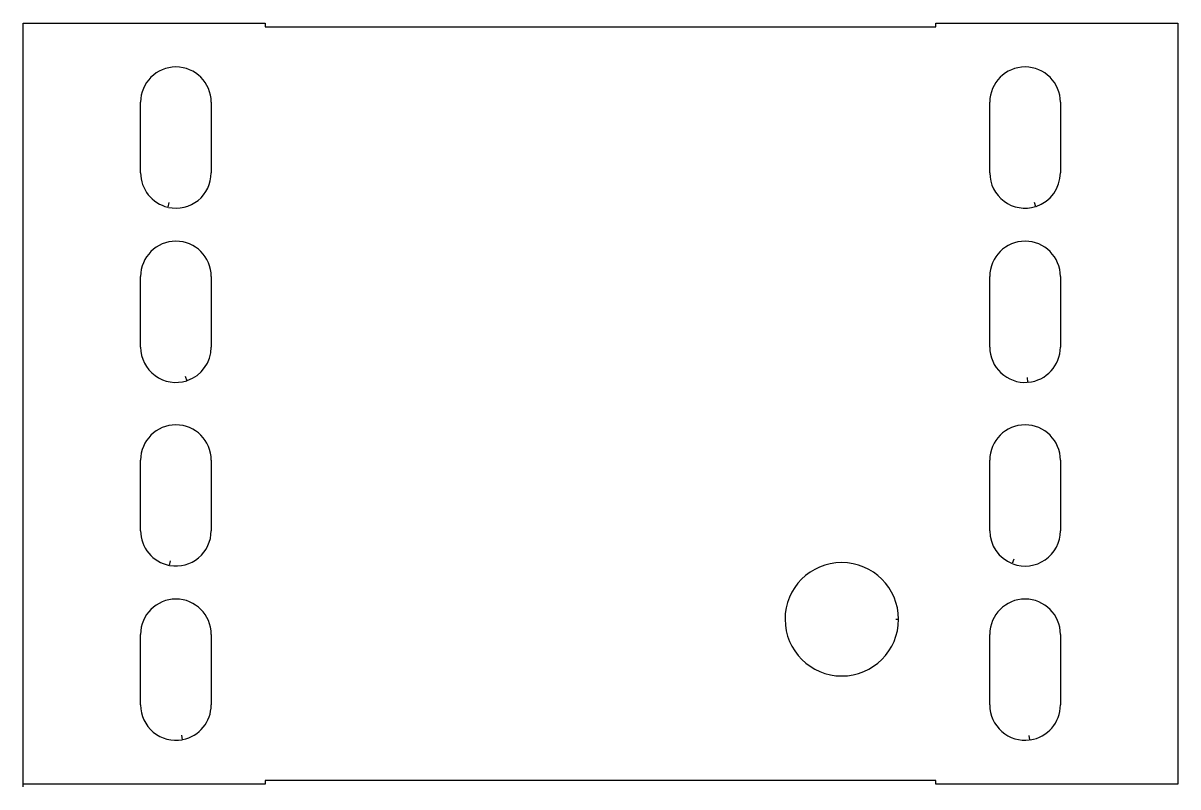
# Model space of a CAD drawing. Extents: x 5 to 1230, y 952 to 1763.
import ezdxf

# ---------------------------------------------------------------- set-up
doc = ezdxf.new("R2010")
doc.units = 0

msp = doc.modelspace()

# ---------------------------------------------------------------- linework, layer by layer
for p, q in [((4.95, 955), (4.95, 1763.05)), ((4.95, 1763.05), (261.64, 1763.05)), ((261.64, 1763.05), (261.64, 1759.05)), ((261.64, 1759.05), (973.54, 1759.05)), ((973.54, 1759.05), (973.54, 1763.05)), ((973.54, 1763.05), (1230.23, 1763.05)), ((1230.23, 1763.05), (1230.23, 954.95)), ((129.64, 1604), (129.64, 1679)), ((204.54, 1679), (204.54, 1604)), ((1030.64, 1604), (1030.64, 1679)), ((1105.54, 1679), (1105.54, 1604)), ((159.57, 1572.38), (158.44, 1567.56)), ((1077.67, 1572.94), (1079.13, 1568.21)), ((129.64, 1419), (129.64, 1494)), ((204.54, 1494), (204.54, 1419)), ((1030.64, 1419), (1030.64, 1494)), ((1105.54, 1494), (1105.54, 1419)), ((176.99, 1388.05), (178.51, 1383.33)), ((1070.24, 1386.57), (1070.57, 1381.63)), ((129.64, 1224), (129.64, 1299)), ((204.54, 1299), (204.54, 1224)), ((1030.64, 1224), (1030.64, 1299)), ((1105.54, 1299), (1105.54, 1224)), ((160.9, 1192.09), (159.97, 1187.23)), ((1056.24, 1193.74), (1054.45, 1189.12)), ((930.84, 1130.05), (933.79, 1130.05)), ((129.64, 1039), (129.64, 1114)), ((204.54, 1114), (204.54, 1039)), ((1030.64, 1039), (1030.64, 1114)), ((1105.54, 1114), (1105.54, 1039)), ((172.93, 1007.03), (173.83, 1002.16)), ((1072.22, 1006.76), (1072.86, 1001.85)), ((973.54, 958.95), (261.64, 958.95)), ((261.64, 958.95), (261.64, 954.95)), ((973.54, 954.95), (973.54, 958.95)), ((4.95, 952), (4.95, 955)), ((261.64, 954.95), (5, 954.95)), ((1230.23, 954.95), (973.54, 954.95))]:
    msp.add_line(p, q)
for centre, radius, start, end in [((167.09, 1679), 37.45, 0, 180), ((1068.09, 1679), 37.45, 0, 180), ((167.09, 1604), 37.45, 180, 256.64648), ((167.09, 1604), 37.45, 257.71182, 0), ((1068.09, 1604), 37.45, 180, 287.14322), ((1068.09, 1604), 37.45, 288.22206, 0), ((167.09, 1494), 37.45, 0, 180), ((1068.09, 1494), 37.45, 0, 180), ((167.09, 1419), 37.45, 180, 287.75283), ((167.09, 1419), 37.45, 288.81714, 0), ((1068.09, 1419), 37.45, 180, 273.79678), ((1068.09, 1419), 37.45, 274.87165, 0), ((167.09, 1299), 37.45, 0, 180), ((1068.09, 1299), 37.45, 0, 180), ((167.09, 1224), 37.45, 180, 259.04109), ((167.09, 1224), 37.45, 260.11256, 0), ((1068.09, 1224), 37.45, 180, 248.64177), ((1068.09, 1224), 37.45, 249.70715, 0), ((873.59, 1130), 60.2, 0.04759, 0), ((167.09, 1114), 37.45, 0, 180), ((1068.09, 1114), 37.45, 0, 180), ((167.09, 1039), 37.45, 180, 280.36779), ((167.09, 1039), 37.45, 281.44194, 0), ((1068.09, 1039), 37.45, 180, 277.31665), ((1068.09, 1039), 37.45, 278.38325, 0)]:
    msp.add_arc(centre, radius, start, end)

doc.saveas('drawing.dxf')
